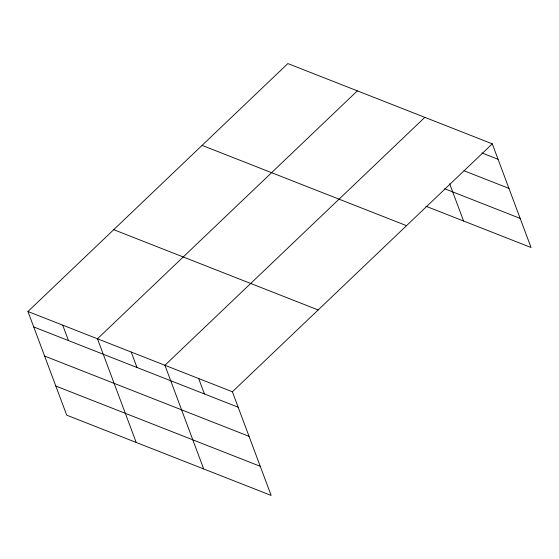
<?xml version="1.0" encoding="UTF-8"?>
<svg xmlns="http://www.w3.org/2000/svg" width="559" height="559" viewBox="0 0 559 559"><rect width="100%" height="100%" fill="white"/><g stroke="black" fill="none" stroke-linecap="round" stroke-linejoin="round"><path stroke-width="0.84" d="M27.95 311.496L232.39 391.768L271.15 495.435L66.71 415.162L27.95 311.496L287.85 63.565L492.29 143.838L531.05 247.504L425.839 206.194M357.362 90.858L97.462 338.789L136.221 442.455M424.826 117.348L164.926 365.279L203.686 468.945M232.39 391.768L492.29 143.838M482.005 152.977L498.069 159.28M463.977 170.74L508.949 188.397M444.671 188.746L520.163 218.394M202.085 145.382L406.526 225.654M113.715 229.679L318.155 309.952M33.722 326.938L238.162 407.211M44.608 356.055L249.048 436.327M55.823 386.045L260.263 466.318M449.667 183.792L463.586 221.015M198.655 378.52L204.433 393.969M131.19 352.03L136.969 367.48M62.706 325.142L68.477 340.585"/></g></svg>
